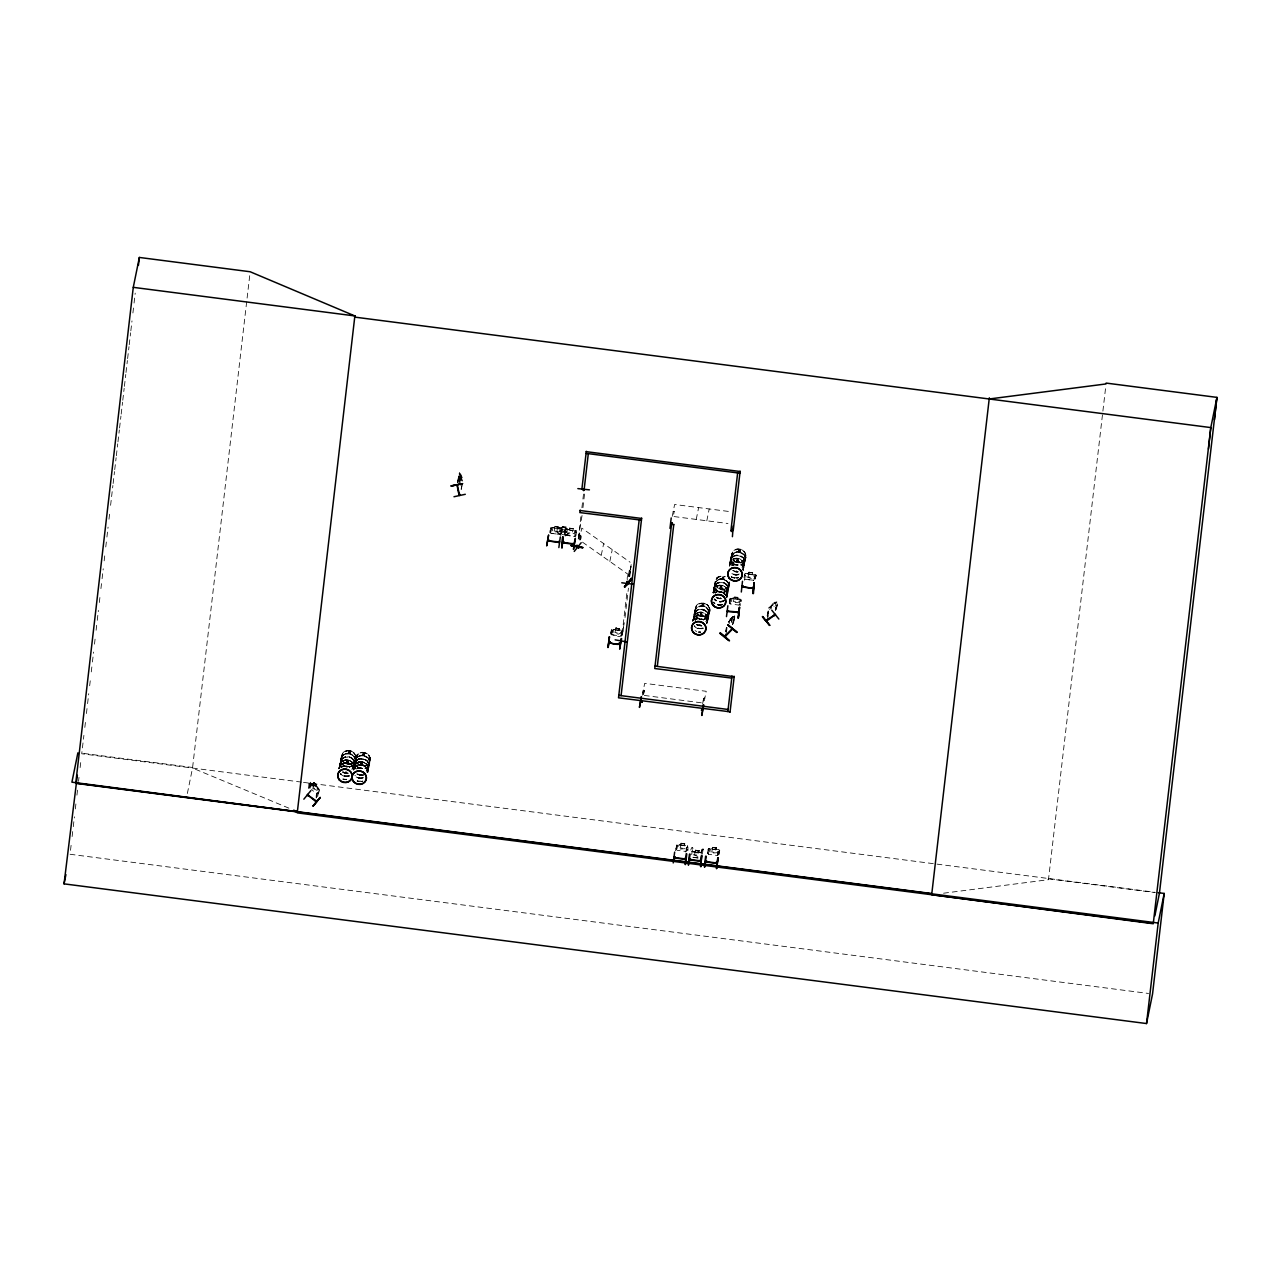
<?xml version="1.0" encoding="UTF-8"?>
<svg xmlns="http://www.w3.org/2000/svg" width="1281" height="1281" viewBox="0 0 1281 1281"><rect width="100%" height="100%" fill="white"/><g stroke="black" fill="none" stroke-linecap="round" stroke-linejoin="round"><path stroke-width="0.75" stroke-dasharray="5 3.75" d="M458.902 478.87L459.014 476.292L460.552 485.227M70.519 850.328L71.208 844.419M72.12 836.541L73.033 828.647M73.273 826.677L74.41 816.83M75.323 808.935L76.011 803.027M76.924 795.149L77.613 789.24M78.525 781.346L78.99 777.407M80.127 767.559L81.039 759.665M301.515 782.115L81.728 753.756L83.906 735.358M84.834 727.416L85.523 721.475M86.435 713.533L87.364 705.607M87.588 703.621L88.741 693.71M89.67 685.783L90.359 679.827M91.271 671.901L92.2 663.958M92.424 661.989L93.577 652.061M94.49 644.135L95.178 638.194M96.107 630.252L97.02 622.326M97.26 620.34L98.397 610.429M99.326 602.486L100.014 596.546M100.927 588.603L101.856 580.677M102.08 578.692L103.233 568.78M104.161 560.854L104.85 554.897M105.763 546.971L106.691 539.029M106.915 537.059L108.068 527.131M108.981 519.205L109.67 513.265M110.598 505.322L112.888 485.499M113.128 483.513L114.505 471.616M114.73 469.631L116.123 457.733M116.347 455.748L117.724 443.85M117.964 441.865L119.341 429.968M119.565 427.982L120.942 416.085M121.183 414.099L122.56 402.202M122.784 400.232L124.161 388.335M124.401 386.35L125.778 374.452M126.002 372.467L127.395 360.569M127.62 358.584L128.997 346.687M129.221 344.701L130.614 332.804M130.838 330.818L131.991 320.907M132.904 312.98L133.832 305.038M134.057 303.053L135.21 293.141M249.699 275.719L192.534 768.056L290.018 808.631M567.035 534.497C564.633 536.915 554.609 530.27 558.308 533.488L567.099 534.673L568.684 533.392L569.597 528.092L573.376 528.717L569.597 528.092M557.331 531.935C554.129 522.264 577.123 531.791 565.674 528.396M566.907 531.967L561.254 532.432L559.589 531.023L560.149 528.3L562.039 527.884M562.311 526.539L566.106 526.907L565.674 528.525L567.467 529.245L566.875 532.56L568.54 533.985L574.192 533.553L574.753 530.83L573.071 530.174M567.099 534.673L568.684 533.392M578.275 539.093L580.998 515.586M581.91 507.74L583.512 494.034M582.054 515.506L578.067 540.15M582.951 507.676L584.552 493.954M622.182 633.294L627.178 590.173M625.032 617.538L628.443 588.139M629.804 576.386L630.941 566.586M676.016 848.695L676.992 850.264L685.767 851.449L687.369 850.168L688.169 846.149C686.072 843.747 689.883 850.584 686.776 852.57M677.601 845.812L676.56 845.668L677.601 845.812L676.56 850.872M681.124 843.266L680.819 844.836L678.834 844.964L678.29 847.67L679.939 849.079L685.607 848.614L686.152 845.908L684.358 845.172L684.775 843.795L681.108 843.378M684.502 845.14L684.791 843.683M686.776 847.365L687.849 847.125L686.776 847.365L685.735 852.441M691.948 847.654L692.941 848.166L691.948 847.654C685.575 855.1 710.651 852.586 698.737 852.137L699.186 850.536L698.882 851.993M697.857 856.397L692.669 854.523L693.229 851.817L695.103 851.497M695.391 850.168L699.17 850.648M730.138 603.943L729.273 602.23L730.234 603.911L739.025 605.096L740.61 603.815M729.818 599.316L730.811 599.828L729.818 599.316L728.777 604.392M702.148 849.351L703.237 849.111L702.148 849.351L701.46 852.73M707.576 852.778L708.457 854.251L717.344 855.516M718.513 849.527L708.377 848.871L709.722 848.566M737.728 598.9L741.411 599.908L740.082 605.849M734.365 597.026L738.048 597.33L737.6 598.932L739.409 599.54L738.849 602.262L733.196 602.727L731.531 601.317L732.091 598.595L734.077 598.355M709.162 849.879L708.121 849.751L709.162 849.879L708.441 853.626M740.194 599.108L730.074 598.323L729.257 602.342M740.066 600.645L741.059 601.141L740.066 600.645L738.993 606.089M712.268 848.727L710.395 849.031L709.85 851.753L711.499 853.162L717.168 852.698L717.712 849.976L715.919 849.239L716.351 847.75L716.063 849.207M712.556 847.382L716.335 847.878M744.469 574.673L745.478 575.185L744.437 575.057M746.038 573.44L756.094 575.153L755.037 579.893M748.632 573.664L748.921 572.207L752.716 572.687L752.411 574.144M718.337 851.433L719.426 851.208L718.337 851.433L717.648 854.827M718.945 854.123L719.746 850.216L718.449 849.575L719.602 850.328L718.689 854.955M754.685 576.37L755.774 576.13L754.685 576.37L753.997 579.749M755.294 579.06L756.094 575.153M943.569 893.209L1048.466 879.695L1105.919 385.069M561.334 533.248L559.653 534.465L550.974 533.168C547.932 529.71 553.2 521.847 549.501 533.761M550.846 533.328L559.749 534.401M551.567 528.829L550.526 528.685L551.567 528.829L550.542 533.905M554.961 526.347L558.756 526.747L558.308 528.348C570.926 530.798 544.921 525.899 554.785 527.868L554.977 526.235M560.774 530.078L561.767 530.574L560.774 530.078L559.701 535.506M574.288 536.323L575.97 534.994L574.368 536.387L565.481 535.186L564.633 533.456L565.594 535.154M565.161 530.542L566.154 531.055L565.161 530.542L564.12 535.618M565.481 535.186L574.368 536.387M566.714 529.309L576.754 531.199L575.537 530.382M575.409 531.935L576.402 532.448L575.409 531.935L574.368 536.995M579.749 533.553L578.468 540.214M611.357 630.284L612.35 630.796L611.357 630.284L610.669 633.663M621.909 635.552L622.966 630.812L611.597 629.403L615.601 629.467C614.127 625.016 625.352 630.524 615.777 627.946M622.15 634.848L620.484 636.049C618.259 638.514 608.091 631.757 611.79 634.768M621.589 631.661L622.598 632.173L621.589 631.661L620.869 635.408M630.108 571.87L629.227 576.642M623.639 627.738L621.974 636.305M643.286 690.171L644.279 690.683L643.286 690.171L642.133 695.871M674.238 511.439L673.198 511.311L674.238 511.439L673.422 515.619M703.733 698.337L704.806 698.113L703.733 698.337L702.949 702.148M187.362 793.483L192.646 767.495L81.84 753.196M308.737 788.472L310.018 783.123L310.835 783.732L310.162 787.11M308.977 788.183C307.792 776.158 312.628 786.566 313.733 782.451L316.759 784.677L316.279 786.198M309.506 786.118L310.306 782.211M309.906 787.399L310.835 783.732M311.363 786.134L311.907 783.412L313.525 784.036M313.445 784.132L313.829 782.579M314.277 783.187L316.103 784.532M316.647 784.661L316.391 786.23L319.321 788.968L311.363 782.403M316.215 797.935C315.126 794.508 320.122 788.439 317.944 789.48M316.471 797.647L318.184 789.192M317.64 796.574L319.209 788.92C320.074 796.061 314.55 792.891 311.571 789.288M340.218 762.916L339.081 768.408A7.254 6.693 11.5 0 1 353.428 768.52M340.314 762.371L340.858 759.649M340.97 759.105L341.563 756.382M348.592 752.363L349.729 751.979M345.55 772.187L346.462 772.443L345.886 771.867M348.08 763.396L347.519 763.252M347.727 763.06L348.4 761.731M348.4 762.643L347.92 761.362M349.553 753.052L348.56 752.716M353.46 770.265L354.597 764.773M354.565 764.213L355.237 761.506M355.237 760.946L355.894 758.224M360.073 774.621L359.769 774.316M363.051 753.708L363.836 755.069L364.252 754.013M353.78 768.568A7.254 6.693 11.5 0 1 367.743 772.107L368.848 766.614M368.944 766.07L369.504 763.348M370.161 760.065L369.617 762.803L369.585 761.09M457.381 481.768L459.495 473.249L458.022 482.649M457.621 482.729L459.687 472.417M458.95 480.839L459.511 478.117L461.016 481.928L460.728 475.988L460.183 478.966M459.943 479.863L460.984 473.906L461.993 477.333M461.224 474.851L461.656 477.413M461.768 476.932L461.576 478.806L461.961 477.269M461.112 489.246L461.913 485.371M462.057 485.451L461.272 489.358M562.135 528.06L562.327 526.427M560.742 535.65L562.135 529.229M564.617 533.569L565.562 529.005L562.039 528.541L561.478 531.263L565.017 531.727M565.129 536.131L566.202 530.686M570.301 528.477L572.575 528.797M572.943 530.206L573.392 528.605M575.409 537.139L576.77 531.087M579.348 539.942L581.766 528.108L630.124 562.247M580.133 539.99C582.311 538.516 579.588 533.713 580.901 536.195M580.373 539.701L581.142 535.906M601.237 555.394L603.655 543.56M609.836 561.462L612.238 549.629M610.621 634.031L611.613 629.291M611.71 633.807L612.398 630.412M611.661 634.175L612.35 630.796M627.274 579.781C626.185 576.45 631.405 569.1 629.211 570.285M628.282 575.681L629.451 569.981M631.181 564.633L628.827 576.578L631.757 563.4M615.617 629.339L613.631 629.579L613.071 632.286L618.259 634.191L620.388 633.278L620.933 630.556L619.139 629.82L619.572 628.331M621.573 636.241L624.584 621.461M672.221 516.323L674.623 504.49L730.378 511.679M642.293 695.183L644.695 683.349L706.231 691.292L703.653 703.813M643.558 694.11L644.327 690.315M643.51 694.478L644.279 690.683M696.224 519.413L698.641 507.58M706.808 520.775L709.21 508.941M694.094 614.768L694.542 611.774M694.766 611.517L695.343 608.779M700.915 614.752L700.531 613.711M699.65 624.616L700.467 624.984L699.49 625.096M700.707 614.736L702.004 615.745L701.78 613.727M701.86 614.079L701.219 615.28M702.564 604.28L702.965 605.673L703.525 604.28M713.277 591.39L713.885 588.363L713.917 590.077M713.981 587.803L714.526 585.097L714.574 586.81M714.638 584.536L715.23 581.814M708.377 617.186L707.24 622.678A7.238 6.677 11.5 0 0 700.835 615.12A7.238 6.677 11.5 0 0 692.877 620.821L693.998 615.328L695.535 620.212A7.238 6.677 11.5 0 1 696.64 610.909A7.238 6.677 11.5 0 1 706.808 612.222A7.238 6.677 11.5 0 1 705.719 621.589M708.473 616.625L709.034 613.919M709.13 613.359C714.061 603.687 696.656 598.323 695.151 608.811C693.95 618.707 711.307 619.043 709.802 608.923M723.669 577.619L722.836 578.676L722.212 577.603M721.171 587.915L720.947 586.554L719.906 587.194M721.331 589.004L721.892 588.764M722.276 588.315L721.619 587.595M729.658 564.425L730.25 561.398L730.282 563.112M730.346 560.838L730.907 558.132L730.955 559.845M731.019 557.587L731.595 554.849M702.612 703.669L703.765 697.969M727.128 595.697L728.265 590.205M728.361 589.66L728.905 586.938M729.017 586.394L729.562 583.656M675.519 850.744L676.816 844.675L686.936 845.572M676.144 848.711L676.944 844.723M739.217 551.743L738.753 550.526L738.256 551.454M738.641 561.366L737.76 561.654L738.384 560.71M738.849 551.503L740.098 550.83M680.691 844.771L681.012 843.202L684.775 843.795M730.122 603.207L730.859 599.46M681.7 843.587L683.974 843.875M725.59 631.453L726.279 628.074M725.879 631.709L726.567 628.331M726.279 630.748L726.967 627.37M725.895 634.383L726.919 629.307M729.145 623.767L729.69 621.045M729.818 620.677L730.09 619.107M729.898 620.645L731.979 617.378L730.362 619.412M734.958 597.234L737.232 597.522M731.499 621.365L732.059 618.659L727.992 622.342L734.67 615.985L732.732 624.76M733.885 616.369L732.252 618.243C733.421 614.127 731.179 619.876 733.324 617.378L731.259 622.534M685.783 852.073L686.808 846.997M743.124 570.653L743.38 569.292A7.238 6.677 11.5 0 0 729.465 565.754M743.492 568.748L744.629 563.256M744.725 562.695L745.286 559.989M745.398 559.429L745.926 556.691M732.428 624.504L734.493 617.042L733.421 624.055M733.116 623.799L734.67 615.985M744.069 577.603L744.725 573.808L746.086 573.376M744.437 580.261L745.51 574.817M691.612 854.555L692.989 847.798M748.728 573.84L748.921 572.207L752.7 572.799M749.625 572.591L751.899 572.879M691.324 851.689L695.199 851.689L695.391 850.056M695.199 851.689L695.519 850.12M752.716 572.687L752.267 574.288L754.077 574.913L753.516 577.619L751.387 578.548L746.199 576.674L746.759 573.968L748.745 573.728M754.045 579.38L754.733 576.002M701.155 854.059L702.196 848.983M702.212 854.187L703.237 849.111M707.4 853.498L708.377 848.759M712.572 847.269L712.268 848.839L712.684 847.333M713.261 847.654L715.535 847.942M717.696 854.459L718.385 851.064M767.143 615.777L768.776 607.947M767.399 616.081L768.776 609.324M767.623 616.898L768.664 611.822M767.191 620.58L768.568 613.823M769.721 609.628L772.171 603.911M771.21 608.571L771.77 605.865L774.573 603.911L774.012 606.634M772.619 603.815L774.413 602.566M768.68 608.011L776.798 602.054L774.749 603.527L775.069 601.846L774.781 603.303M775.517 605.593L776.062 602.871L774.669 603.431M775.261 610.124L777.455 602.791L776.334 609.852M775.517 610.429L777.711 603.095M776.094 609.548L777.743 601.83L776.654 602.038M1048.466 879.695L1048.643 878.83L1155.478 892.617M342.315 755.95L340.762 759.361L341.435 763.028M340.554 760.898L340.25 764.645M341.226 757.631L340.906 761.378M339.321 766.935L338.857 768.664L340.41 765.253M339.465 765.718L339.945 763.86M346.398 761.474L346.703 762.723L347.936 762.515M348.992 753.116L349.889 752.011M348 762.163L347.519 762.739M350.305 752.684L345.149 753.901M348.384 762.819L348.432 763.572M346.655 772.779L346.046 771.835M357.847 756.591L355.478 759.441L355.173 763.22M353.732 767.543L354.213 765.702M353.924 764.661L355.317 759.249M353.716 769.337L354.213 767.479M362.395 754.285L363.916 753.484M361.322 762.916L361.082 764.133M362.763 765.221L361.834 764.565M361.722 764.821L362.683 765.414M362.667 764.149L362.651 763.572M369.745 763.092L368.191 766.502M367.983 771.178L367.871 765.782L368.384 767.639M368.624 768.088L368.384 762.691M694.542 611.758L696.095 608.363M693.742 616.257L693.293 619.908M706.76 619.396L704.342 616.545L700.739 615.264A7.366 6.773 11.5 0 0 692.701 621.157L694.03 617.778M702.004 605.385L702.068 604.568M701.187 615.424L702.132 614.64M701.62 615.28L701.668 614.736M704.086 605.401L704.006 604.584M701.492 615.889L702.18 615.216M713.181 592.943L713.613 589.292M695.295 611.726L696.704 610.429A7.366 6.773 11.5 0 1 706.968 611.79A7.366 6.773 11.5 0 1 705.831 621.493C717.728 610.316 689.594 603.095 694.478 618.595M707.993 619.876L706.568 623.303M720.739 586.522L720.482 587.723M723.973 578.115L723.381 578.996M721.443 588.267L722.004 587.675M721.844 587.29L721.123 588.764M720.322 598.211L720.306 597.49M722.292 588.764L721.299 587.947M729.513 564.184L729.994 562.327M729.738 583.736C722.276 602.454 703.926 573.151 725.046 576.466M727.4 594.768L727.88 592.911M736.367 560.774L737.248 559.365L738.496 560.245M726.791 597.731L727.096 593.984M740.098 551.022L739.601 550.254M737.44 561.494L738.032 559.797M738.24 561.719L737.44 561.654M735.806 571.342L736.463 570.782M738.144 560.614L736.639 560.325M744.389 564.729L744.693 560.982M743.765 567.803L743.653 562.407M732.812 622.31L733.965 619.972M340.554 760.866C342.716 755.982 349.905 755.342 353.204 759.393A7.366 6.773 11.5 0 1 352.083 768.92M339.929 763.988L342.219 761.042M348.576 763.268L348.128 763.588M357.015 754.957C351.282 762.179 363.74 770.441 368.944 763.428C374.676 756.206 362.219 747.944 357.015 754.957L358.36 753.74M354.693 761.587C360.425 754.365 347.952 746.102 342.748 753.116C337.015 760.338 349.489 768.6 354.693 761.587L353.332 762.819M354.997 762.563L355.91 761.058M354.18 765.83L356.47 762.884M353.268 767.927L354.164 766.422M354.677 767.095L353.588 768.744A7.366 6.773 11.5 0 1 367.759 772.475M360.842 763.78L362.427 763.7L361.786 764.581M368.175 766.502L369.072 764.981M367.519 769.769L368.608 768.12M693.71 616.385L694.67 614.704M693.133 619.315L695.487 616.465M715.983 581.382L714.43 584.793L716.079 589.981M731.435 555.938L732.348 554.433M715.31 584.648L713.757 588.059L715.358 593.183M730.778 559.205L731.675 557.683M713.597 589.42L714.558 587.739M713.005 592.35L716.976 588.636L722.068 588.075M714.077 590.701L713.181 592.206A7.238 6.677 11.5 0 1 722.548 588.603L726.647 592.43M730.458 563.736L729.369 565.385A7.366 6.773 11.5 0 1 738.881 561.911A7.366 6.773 11.5 0 1 743.092 570.83C745.158 566.186 740.978 561.686 736.591 560.918M737.023 551.935L740.274 551.406M740.194 551.711L740.034 550.654M736.751 560.133L736.847 560.774M709.37 612.414L705.479 616.097M707.704 617.074L709.258 613.663L708.585 609.996M707.048 620.34L708.121 618.675M728.329 587.002L729.257 585.449M727.592 590.109L728.985 584.68M743.957 563.144L745.35 557.715M726.935 593.375L728.329 587.947M743.3 566.41L744.389 564.745M726.455 596.322L727.416 594.64M742.836 569.372L743.781 567.675M728.441 622.326L729.802 620.564M313.733 782.451L316.695 784.773M768.856 608.043L775.149 601.942M732.636 616.657L730.106 619.219M734.798 617.298L733.805 617.746M342.155 756.046L343.596 754.749M341.499 759.313L342.828 758.064A7.254 6.693 11.5 0 1 353.14 759.265A7.254 6.693 11.5 0 1 352.051 768.664M340.266 765.349L345.117 762.771L350.578 764.149M368.48 762.787L367.407 761.186A7.254 6.693 11.5 0 0 357.223 759.777L354.357 764.469L355.029 768.136A7.254 6.693 11.5 0 1 358.168 759.713A7.254 6.693 11.5 0 1 367.663 762.131A7.254 6.693 11.5 0 1 366.206 771.05L367.679 769.673M354.084 764.565L349.217 767.159A7.366 6.773 11.5 0 0 354.197 756.783A7.366 6.773 11.5 0 0 341.819 756.687A7.366 6.773 11.5 0 0 347.311 767.127L343.756 765.766M345.758 772.875L346.607 772.699M351.987 769.128L354.341 766.278L354.773 762.723M354.517 767.191L357.559 765.045L361.738 764.965M354.645 767.127L355.958 765.894M360.714 763.108L362.027 762.787M366.91 767.703L368.336 766.406M735.534 564.969A7.366 6.773 11.5 0 1 732.236 554.513L737.039 551.935M733.629 553.232L730.794 557.827L731.483 561.51M744.245 559.429L743.188 557.827A7.238 6.677 11.5 0 0 733.004 556.434L730.122 561.094L730.811 564.761A7.238 6.677 11.5 0 1 738.208 555.682A7.238 6.677 11.5 0 1 743.268 566.442M732.252 559.525L729.962 562.455L733.901 558.628M730.298 563.832L731.739 562.535M716.447 578.58L717.76 577.331M715.823 581.494L718.865 579.332M738.24 560.918L738.256 561.35M715.166 584.744L720.018 582.166L725.478 583.544M723.765 578.58L722.804 579.06M714.526 587.867L715.887 586.474M743.396 561.318C751.05 555.826 740.93 544.777 734.125 550.35C726.455 555.826 736.575 566.875 743.396 561.318L741.731 562.167M714.061 590.733L715.358 589.5M695.935 608.459L697.376 607.162M744.117 563.048L741.075 565.193A7.238 6.677 11.5 0 0 743.717 555.025A7.238 6.677 11.5 0 0 732.268 554.945A7.238 6.677 11.5 0 0 735.502 565.225L731.387 561.414M703.893 605.545L697.28 607.194M694.638 614.832L695.999 613.455M722.068 588.924L721.363 588.908M727.752 589.997L722.884 592.591A7.366 6.773 11.5 0 0 727.864 582.215A7.366 6.773 11.5 0 0 715.487 582.134A7.366 6.773 11.5 0 0 720.979 592.575L717.424 591.198L715.022 588.379M727.08 593.263L725.654 594.56A7.238 6.677 11.5 0 0 727.064 585.737A7.238 6.677 11.5 0 0 717.584 583.319A7.238 6.677 11.5 0 0 714.462 591.79M706.423 618.275L707.865 616.978M738.961 604.92L740.514 603.671M717.264 855.468L718.817 854.107M559.669 534.353L561.222 533.104M566.891 529.165L563.496 529.934L560.662 528.204L562.695 530.174L559.829 531.535L563.432 530.59L566.41 532.432L564.248 530.382L566.762 529.373M348.544 751.771L349.649 751.643M343.5 754.781L345.197 753.901M342.187 761.17L347.647 759.729L352.579 762.515M357.751 756.623L363.948 755.278M732.876 556.53L738.288 555.217L743.236 557.859A7.238 6.677 11.5 0 1 742.083 567.115M340.938 767.367L344.445 766.022L349.921 767.415A7.254 6.693 11.5 0 0 341.066 767.255M357.095 759.889L358.792 759.009M356.454 763.012L358.12 762.003M731.643 562.567L738.096 561.302M365.95 765.526L367.599 764.661M355.061 763.028L356.614 766.326L359.721 768.52A7.254 6.693 11.5 0 1 356.47 758.288A7.254 6.693 11.5 0 1 367.951 758.384A7.254 6.693 11.5 0 1 365.245 768.648L366.99 767.671M715.855 586.618L719.378 585.145M715.871 586.634L719.362 585.273L723.157 585.769M720.002 587.162L721.988 588.427M695.967 613.583L697.649 612.558M700.435 613.471L701.46 613.487M724.518 600.565L719.089 601.894L714.141 599.236A7.366 6.773 11.5 0 0 724.486 600.565M695.391 616.497L701.315 615.344M704.822 619.123L706.52 618.227M317.128 793.467L318.505 792.699M733.837 616.465L734.766 616.065M460.007 474.947L462.089 482.937M558.244 528.06L559.493 527.724M730.186 598.483C734.077 598.787 733.773 596.049 738.032 597.442M550.782 527.82L552.143 527.404M738.833 550.109L739.697 550.109M733.869 558.772L739.521 558.804M732.62 564.953L734.493 564.505L732.636 564.969A7.366 6.773 11.5 0 1 738.256 565.001L734.477 564.505M722.468 577.058L723.461 577.651M718.817 579.348L720.675 578.9A7.238 6.677 11.5 0 1 728.585 588.075A7.238 6.677 11.5 0 1 716.223 589.5A7.238 6.677 11.5 0 1 720.723 578.82M736.703 578.211L738.561 577.763M722.884 592.575L724.742 592.142M720.338 605.16L722.196 604.728A7.366 6.773 11.5 0 1 716.559 604.664L720.354 605.16L718.433 605.144M697.617 612.702L701.428 612.126L704.966 613.647L703.269 612.766M697.04 615.617L698.882 615.168M704.87 619.123L701.091 619.556L697.537 618.179M363.66 755.021L363.996 753.708L364.621 754.301M358.744 759.009L364.38 759.057L367.455 761.218A7.254 6.693 11.5 0 1 366.318 770.489M351.699 763.7L347.936 764.133M366.846 764.357L361.899 761.571L358.088 762.131L359.945 761.715M364.076 774.861L360.297 775.309L356.759 773.788M362.779 781.122L360.922 781.57A7.366 6.773 11.5 0 0 362.779 781.106M459.735 474.194L459.094 473.313M458.694 480.743L458.598 478.998L459.383 482.969M554.801 527.756L552.8 527.98L552.255 530.702L553.904 532.127L559.557 531.695L560.117 528.973L558.324 528.236M567.435 529.838L569.421 529.613M729.642 564.12L729.562 565.978M735.726 558.324L737.648 558.324M734.205 571.454L738.016 571.822M736.063 571.934L738 571.95A7.222 6.661 11.5 0 1 732.572 570.621M722.74 576.994L724.037 578.179M720.659 578.9L723.092 578.948M720.851 586.298L721.683 586.522M716.159 597.378L721.619 598.916A7.222 6.661 11.5 0 1 716.207 597.587M699.474 612.254L701.396 612.254M699.842 625.736L701.764 625.752A7.222 6.661 11.5 0 1 696.368 624.279L701.748 625.881A7.222 6.661 11.5 0 1 696.32 624.552L697.937 625.384M347.055 753.372A7.254 6.693 11.5 0 1 354.917 762.659A7.254 6.693 11.5 0 1 342.539 764.084A7.254 6.693 11.5 0 1 347.055 753.372L348.912 753.468M345.694 759.873L351.186 761.234M347.247 761.266L348.224 761.282M359.945 761.683L361.899 761.587M347.984 762.819L347.103 762.435M346.062 773.324L342.491 771.947L347.984 773.34M360.313 775.165L362.251 775.181A7.254 6.693 11.5 0 1 356.823 773.74M459.287 481.176L459.447 482.12M674.062 516.563L727.976 523.513M559.445 527.548L562.151 527.948M753.628 580.277L744.821 579.188L753.692 580.453M644.279 695.439L703.829 703.125M303.501 782.371L1154.405 892.184M712.668 847.446L716.207 847.91M693.069 857.261L698.401 857.95M693.053 857.389L700.163 858.302M70.071 854.267L1148.577 993.464M569.324 530.094L572.847 530.574L572.303 533.296L568.764 532.816M619.123 629.932L621.653 630.284M611.694 634.8L620.484 635.936M739.537 549.053L741.411 549.533M736.095 571.806L732.524 570.429M734.798 578.195L731.243 576.818M720.659 588.187L722.564 588.684A7.238 6.677 11.5 0 1 726.679 597.394M717.856 598.291L719.73 598.771M702.036 609.164L703.893 609.628M349.505 750.586L351.362 751.05M353.94 769.273A7.254 6.693 11.5 0 1 361.866 761.811L365.437 763.076M362.491 768.36L356.855 768.312A7.366 6.773 11.5 0 1 362.443 768.536M698.753 852.025L700.547 852.762M739.681 550.125L740.402 550.942M739.553 558.676L742.612 560.998M723.189 585.641L724.854 586.682M706.263 607.258L702.228 605.529M698.161 615.152L699.842 616.049M365.629 752.892L367.327 753.804M349.569 751.771L350.37 752.732M347.103 762.499L346.751 761.314L346.719 762.147M356.726 773.916L358.424 774.829M754.797 574.496L756.078 575.265M582.487 542.151L629.339 575.233M310.162 782.899L319.257 789.576M310.018 783.588L319.129 790.233M312.644 788.407L317.224 790.425L317.768 787.703L316.359 786.118M309.762 783.412L310.594 784.02M726.775 628.25L726.375 627.498L726.871 628.331M741.139 565.001A7.366 6.773 11.5 0 0 743.877 554.593L738.48 551.599M736.735 561.19L736.367 560.197M733.02 559.957L734.413 561.222M723.413 577.315L723.605 578.131M727.528 581.558L721.972 578.339M725.446 583.544L726.871 584.825M724.886 586.538L726.247 587.947M718.049 588.187L715.647 585.369M714.894 603.783L713.485 602.502A7.366 6.773 11.5 0 0 714.878 603.767A7.366 6.773 11.5 0 1 713.533 602.326M706.84 604.36L708.233 605.641M706.231 607.242L709.21 611.822M702.372 605.817L702.004 604.824M704.998 613.519L707.4 616.353L707.929 620.004L707.945 618.099M697.569 618.179L694.59 613.599L695.231 615.44M362.475 754.253L369.136 759.521M366.238 767.271L360.601 763.812M348.224 752.668L353.86 756.126L355.429 759.425M360.954 764.565L360.585 763.556M350.562 764.149L352.98 766.983M342.363 764.501L343.788 765.782M767.96 611.998L768.504 612.718M743.845 554.561L744.918 556.162M738.416 551.695L738.256 550.894M742.644 560.854L743.62 562.551M727.48 581.51L728.553 583.111M715.422 593.023A7.366 6.773 11.5 0 1 716.527 583.495A7.366 6.773 11.5 0 1 726.855 584.825L727.88 586.378M726.279 587.819L727.8 591.246M726.231 587.979L727.224 589.516M706.936 611.758L708.553 615.088M706.375 614.8L707.368 616.481M368.704 755.069L370.257 758.336M366.862 764.229L367.839 765.91M366.19 767.223L367.247 768.824M353.812 756.078L354.805 757.615M356.246 761.763L357.239 763.316A7.222 6.645 11.5 0 0 369.649 762.019A7.222 6.645 11.5 0 0 361.818 752.796A7.222 6.645 11.5 0 0 357.335 763.428M353.156 759.345L354.213 760.946M355.638 764.773L356.678 766.374M352.611 762.387L354.18 767.607M352.563 762.531L353.556 764.084M341.354 762.932L342.411 764.533M340.698 766.198L341.691 767.751M707.72 852.666L708.569 854.219M744.837 556.066L745.462 557.892M744.165 559.333L744.805 561.158M743.028 565.465L743.572 567.211M728.457 583.031L729.097 584.857M727.8 586.298L728.425 588.123M727.288 589.372L727.848 593.039M726.567 592.334L727.208 594.16M706.68 619.299L707.32 621.141M369.056 759.425L369.745 763.076M367.167 768.728L367.839 772.395M354.132 760.85L354.709 764.261M353.588 764.068L354.132 765.798M352.899 766.903L353.54 768.728A7.366 6.773 11.5 0 0 338.905 768.76M341.435 758.208L341.979 759.921M340.138 764.453L340.778 766.294M309.522 786.086L310.066 788.343M462.265 481.032L460.199 472.977L460.712 475.523M460.151 478.726L459.911 477.765L460.135 481.768M461.656 478.726L462.009 480.935M707.208 620.949L707.368 622.95A7.366 6.773 11.5 0 0 700.803 615.2L700.115 614.127M368.912 764.341L368.96 766.102M367.695 770.393L367.727 772.139M353.764 767.415L353.78 769.337M339.497 765.574L339.513 767.495M354.981 768.056A7.366 6.773 11.5 0 1 358.152 759.441A7.366 6.773 11.5 0 1 367.791 761.891A7.366 6.773 11.5 0 1 366.302 770.922M354.036 769.048A7.222 6.645 11.5 0 1 362.827 761.811A7.222 6.645 11.5 0 1 366.942 772.331M362.251 774.861A7.222 6.645 11.5 0 1 356.903 773.5M365.325 768.536A7.366 6.773 11.5 0 0 368.063 758.128A7.366 6.773 11.5 0 0 356.438 758.048A7.366 6.773 11.5 0 0 359.721 768.504A7.366 6.773 11.5 0 1 356.47 757.888A7.366 6.773 11.5 0 1 368.111 757.968A7.366 6.773 11.5 0 1 365.357 768.376M356.134 769.176A7.254 6.693 11.5 0 1 357.223 759.777M355.013 767.879A7.366 6.773 11.5 0 1 358.184 759.265A7.366 6.773 11.5 0 1 367.823 761.715A7.366 6.773 11.5 0 1 366.334 770.762M361.866 761.811A7.254 6.693 11.5 0 1 367.839 771.066M363.948 774.909A7.222 6.645 11.5 0 1 356.807 773.98M353.94 769.545A7.222 6.645 11.5 0 1 361.802 762.115A7.222 6.645 11.5 0 1 367.743 771.322M356.134 776.91A7.366 6.773 11.5 0 0 363.436 777.839L359.689 778.288L356.134 776.91A7.254 6.693 11.5 0 0 363.356 777.951M367.631 772.651A7.254 6.693 11.5 0 0 353.668 769.112A7.254 6.693 11.5 0 0 347.615 759.921A7.254 6.693 11.5 0 0 339.689 767.399M363.468 777.407A7.254 6.693 11.5 0 1 354.901 775.229M356.839 768.776A7.254 6.693 11.5 0 1 362.363 768.808M360.986 781.106A7.254 6.693 11.5 0 1 357.271 780.625M356.951 768.232A7.254 6.693 11.5 0 1 362.475 768.264M340.778 766.358A7.254 6.693 11.5 0 1 343.9 757.872A7.254 6.693 11.5 0 1 353.412 760.29A7.254 6.693 11.5 0 1 351.939 769.208M347.968 773.228A7.254 6.693 11.5 0 1 342.571 771.867M347.984 773.019A7.222 6.645 11.5 0 1 342.635 771.658M339.769 767.207A7.222 6.645 11.5 0 1 347.647 759.793A7.222 6.645 11.5 0 1 353.588 769M341.867 767.335A7.254 6.693 11.5 0 1 342.972 757.936A7.366 6.773 11.5 0 1 353.188 759.393M345.454 766.759A7.254 6.693 11.5 0 1 342.219 756.463A7.254 6.693 11.5 0 1 353.7 756.543A7.254 6.693 11.5 0 1 350.994 766.807M341.755 767.591A7.366 6.773 11.5 0 1 342.86 758.064M347.888 773.5A7.222 6.645 11.5 0 1 342.539 772.139M339.673 767.703A7.222 6.645 11.5 0 1 346.607 760.209A7.222 6.645 11.5 0 1 353.924 767.799M349.105 776.11A7.254 6.693 11.5 0 1 340.538 773.932M338.969 768.952A7.254 6.693 11.5 0 1 353.316 769.064M349.217 775.565A7.254 6.693 11.5 0 1 340.65 773.388M342.571 766.662A7.366 6.773 11.5 0 1 348.192 766.695M346.735 779.264A7.254 6.693 11.5 0 1 343.004 778.784M730.794 564.521A7.366 6.773 11.5 0 1 733.965 555.906A7.366 6.773 11.5 0 1 743.604 558.356A7.366 6.773 11.5 0 1 742.115 567.387M729.802 565.69A7.222 6.661 11.5 0 1 738.609 558.42A7.222 6.661 11.5 0 1 742.74 568.972M738.032 571.502A7.222 6.661 11.5 0 1 732.668 570.141M732.236 554.513A7.366 6.773 11.5 0 1 743.877 554.593M731.915 565.802A7.238 6.677 11.5 0 1 733.004 556.434M729.69 566.17A7.222 6.661 11.5 0 1 738.513 558.916A7.222 6.661 11.5 0 1 742.644 569.469M731.915 573.536A7.366 6.773 11.5 0 0 739.217 574.48L735.454 574.929L731.899 573.552A7.238 6.677 11.5 0 0 739.121 574.577M739.233 574.016A7.238 6.677 11.5 0 1 732.059 573.103M729.578 565.209A7.238 6.677 11.5 0 1 738.913 561.654A7.238 6.677 11.5 0 1 743.06 570.429M732.94 577.795A7.238 6.677 11.5 0 1 731.291 576.914M732.62 565.417A7.238 6.677 11.5 0 1 738.144 565.465M738.577 577.571A7.366 6.773 11.5 0 1 736.751 578.019M734.83 578.003A7.366 6.773 11.5 0 1 731.291 576.642M738.577 577.283A7.238 6.677 11.5 0 1 731.387 576.354M732.732 564.873A7.238 6.677 11.5 0 1 738.256 564.921M726.855 584.825A7.366 6.773 11.5 0 1 725.751 594.352M713.389 592.863A7.222 6.661 11.5 0 1 722.196 585.593A7.222 6.661 11.5 0 1 726.327 596.145M721.619 598.675A7.222 6.661 11.5 0 1 716.255 597.314M729.513 581.91A7.222 6.661 11.5 0 1 722.26 589.404A7.222 6.661 11.5 0 1 715.326 581.238A7.222 6.661 11.5 0 1 724.998 576.578M713.421 592.655A7.222 6.661 11.5 0 1 722.244 585.401A7.222 6.661 11.5 0 1 726.375 595.953M719.778 598.451A7.222 6.661 11.5 0 1 716.303 597.106M729.465 582.198A7.222 6.661 11.5 0 1 722.196 589.692A7.222 6.661 11.5 0 1 715.262 581.526A7.222 6.661 11.5 0 1 724.934 576.866M715.551 592.767A7.238 6.677 11.5 0 1 716.639 583.383A7.238 6.677 11.5 0 1 726.791 584.696A7.238 6.677 11.5 0 1 725.719 594.08M719.121 592.19A7.238 6.677 11.5 0 1 716.287 581.462A7.238 6.677 11.5 0 1 728.056 582.967A7.238 6.677 11.5 0 1 722.852 592.671M713.325 593.135A7.222 6.661 11.5 0 1 721.219 585.689A7.222 6.661 11.5 0 1 727.176 594.912M713.037 592.479A7.366 6.773 11.5 0 1 722.516 588.876A7.366 6.773 11.5 0 1 726.727 597.795M724.373 600.677A7.238 6.677 11.5 0 1 714.222 599.364M713.101 592.719A7.238 6.677 11.5 0 1 727.016 596.257M724.486 600.116A7.238 6.677 11.5 0 1 714.334 598.819M716.239 592.094A7.366 6.773 11.5 0 1 721.86 592.142M723.541 593.039A7.366 6.773 11.5 0 1 725.927 595.841M722.212 604.536A7.366 6.773 11.5 0 1 716.607 604.504M722.212 604.248A7.238 6.677 11.5 0 1 713.661 602.07M714.75 592.703A7.238 6.677 11.5 0 1 725.895 595.537M693.501 619.828A7.222 6.661 11.5 0 1 702.308 612.574A7.222 6.661 11.5 0 1 706.439 623.126M693.549 619.62A7.222 6.661 11.5 0 1 702.356 612.35A7.222 6.661 11.5 0 1 706.488 622.902M701.78 625.432A7.222 6.661 11.5 0 1 696.416 624.071M696.64 610.461A7.366 6.773 11.5 0 0 695.535 619.988A7.366 6.773 11.5 0 1 696.608 610.637A7.366 6.773 11.5 0 1 706.936 611.966A7.366 6.773 11.5 0 1 705.863 621.317M693.437 620.1A7.222 6.661 11.5 0 1 702.26 612.846A7.222 6.661 11.5 0 1 706.391 623.399M707.288 623.046A7.366 6.773 11.5 0 0 700.771 615.36A7.366 6.773 11.5 0 0 692.733 620.997M702.997 628.234A7.366 6.773 11.5 0 1 694.318 626.041M702.981 627.946A7.238 6.677 11.5 0 1 694.446 625.785M694.718 619.94A7.366 6.773 11.5 0 1 703.653 620.004M700.499 631.949A7.366 6.773 11.5 0 1 698.577 631.933M696.72 631.469A7.366 6.773 11.5 0 1 695.039 630.572M313.429 784.516L312.868 787.239L315.702 789.32L316.263 786.598L313.429 784.516M554.689 528.236L554.145 530.958L557.667 531.439L558.228 528.717L554.689 528.236M555.666 526.619L557.843 527.42L555.666 526.619M563.016 526.923L565.177 527.708L563.016 526.923M615.52 629.836L614.96 632.542L618.499 633.022L619.043 630.3L615.52 629.836M616.497 628.218L618.659 629.003L616.497 628.218M680.723 845.204L680.179 847.926L683.702 848.374L684.262 845.652L680.723 845.204M733.981 598.851L733.421 601.558L736.959 602.022L737.504 599.3L733.981 598.851M748.648 574.208L748.088 576.93L751.627 577.379L752.171 574.657L748.648 574.208M695.119 852.057L694.558 854.779L698.097 855.228L698.657 852.505L695.119 852.057M696.095 850.44L698.273 851.208L696.095 850.44M712.3 849.271L711.74 851.993L715.278 852.441L715.823 849.735L712.3 849.271M776.862 605.641L775.565 607.899L776.862 605.641M716.303 591.902L714.606 592.799A7.366 6.773 11.5 0 1 725.959 595.681L721.892 591.95L716.255 591.918M696.416 618.867L694.718 619.764A7.366 6.773 11.5 0 1 703.685 619.828L700.147 618.451L696.368 618.883M702.981 628.427L697.344 628.379L694.254 626.201A7.366 6.773 11.5 0 0 702.965 628.411M349.185 776.014L343.548 775.982L340.474 773.804A7.366 6.773 11.5 0 0 349.185 775.998M700.467 632.141L698.545 632.125A7.366 6.773 11.5 0 0 700.467 632.125M346.687 779.729L342.892 779.248A7.366 6.773 11.5 0 0 346.671 779.713M359.016 781.554L357.143 781.09A7.366 6.773 11.5 0 0 359.016 781.538M357.351 763.188A7.254 6.693 11.5 0 0 369.745 761.763A7.254 6.693 11.5 0 0 361.866 752.491A7.254 6.693 11.5 0 0 357.351 763.188M356.807 765.926A7.254 6.693 11.5 0 0 369.184 764.485A7.254 6.693 11.5 0 0 361.322 755.214A7.254 6.693 11.5 0 0 356.807 765.926M343.1 761.33A7.254 6.693 11.5 0 0 355.478 759.905A7.254 6.693 11.5 0 0 347.615 750.634A7.254 6.693 11.5 0 0 343.1 761.33M343.068 761.587A7.222 6.645 11.5 0 0 355.381 760.177A7.222 6.645 11.5 0 0 347.567 750.954A7.222 6.645 11.5 0 0 343.068 761.587M733.148 559.797A7.222 6.661 11.5 0 0 745.494 558.372A7.222 6.661 11.5 0 0 737.648 549.149A7.222 6.661 11.5 0 0 733.148 559.797M733.1 560.085A7.222 6.661 11.5 0 0 745.43 558.66A7.222 6.661 11.5 0 0 737.6 549.421A7.222 6.661 11.5 0 0 733.1 560.085M732.588 562.551A7.238 6.677 11.5 0 0 744.95 561.126A7.238 6.677 11.5 0 0 737.087 551.855A7.238 6.677 11.5 0 0 732.588 562.551M696.896 613.727A7.222 6.661 11.5 0 0 709.242 612.318A7.222 6.661 11.5 0 0 701.396 603.079A7.222 6.661 11.5 0 0 696.896 613.727M696.848 614.015A7.222 6.661 11.5 0 0 709.178 612.59A7.222 6.661 11.5 0 0 701.348 603.351A7.222 6.661 11.5 0 0 696.848 614.015M696.175 616.898A7.366 6.773 11.5 0 0 708.729 615.456A7.366 6.773 11.5 0 0 700.755 606.041A7.366 6.773 11.5 0 0 696.175 616.898M696.224 617.026A7.238 6.677 11.5 0 0 708.585 615.601A7.238 6.677 11.5 0 0 700.723 606.345A7.238 6.677 11.5 0 0 696.224 617.026M696.336 616.481A7.238 6.677 11.5 0 0 708.697 615.056A7.238 6.677 11.5 0 0 700.835 605.801A7.238 6.677 11.5 0 0 696.336 616.481"/><path stroke-width="1.5" d="M775.149 614.56L766.214 620.26M775.405 614.928L774.381 615.569L775.037 614.528M633.294 584.216L621.749 582.791M931.831 893.562L75.755 783.091L133.272 287.344L139.357 257.449L250.147 271.748L354.869 315.943L354.741 317.112L1210.801 427.582L1216.95 397.382L1106.143 383.083L1105.967 383.948L989.204 398.983M1208.463 449.167L1210.801 427.582L1153.3 923.329L297.24 812.859L354.869 315.943M1214.436 419.816L1216.774 398.247M1158.328 892.697L1164.205 893.449L1152.548 993.96L1146.527 1023.551L64.05 883.858L77.356 775.261M138.428 265.375L139.357 257.449M588.315 453.65L584.136 489.534L581.878 489.246L586.314 451.28M641.429 520.15L579.829 512.576L580.149 510.142M730.106 711.82L618.515 697.809L639.187 519.862M641.669 518.068L621.077 695.647M731.739 678.097L654.751 668.538L671.548 524.041M673.79 524.329L657.313 666.392M673.23 862.946L674.655 852.105M684.63 858.302L684.534 858.734M685.095 864.483L686.28 853.61M685.559 864.547L686.792 853.899M688.618 864.931L690.059 854.091M688.185 864.883L689.434 854.235M690.555 859.071L690.571 859.631M733.308 530.03L730.987 530.11L737.648 472.913M733.228 530.398L740.146 471.136M726.487 616.593L727.864 605.753M700.002 860.288L699.922 860.72M728.425 610.733L728.441 611.293M700.483 866.468L701.652 855.596M705.607 856.316L704.374 866.965M704.806 867.029L706.151 856.188M706.584 862.129L706.744 861.152M737.696 612.446L737.6 612.158M738.176 618.147L739.473 607.242L738.288 617.906M741.315 592.014L742.484 581.286M738.352 618.131L739.585 607.482M743.076 586.602L742.019 586.986L742.035 586.074M730.026 712.204L734.221 676.304M716.191 862.369L716.015 862.866M718.353 857.966L716.495 868.566L717.888 857.902M716.655 868.55L717.776 857.662M753.564 587.563C755.534 589.628 736.815 585.209 743.236 586.666M752.539 587.306L752.443 587.803M752.844 593.503L754.125 582.599L753.468 593.551M753.004 593.487L754.253 582.839M989.332 397.815L931.687 894.73L1153.252 923.745M1216.95 397.382L1159.449 893.129L1154.838 915.915M1146.527 1023.551L1158.184 923.041L1164.205 893.449M548.652 535.122L546.683 545.93L548.476 535.314M548.348 539.99L548.188 541.014L559.301 541.911M549.149 540.102L549.053 540.534M558.308 541.575L558.436 542.407L558.596 541.383M558.852 547.563L560.325 536.915M562.615 537.139L561.959 547.868L562.679 537.123M561.959 547.868L563.288 536.979M577.859 488.605L589.436 489.854M572.831 544.121C575.073 542.648 572.831 545.962 573.215 543.24M575.425 538.869L573.488 549.421L574.961 538.773M583.672 490.591L583.415 489.134M583.255 490.383L583.512 488.926M576.77 546.25L576.85 545.274M577.331 545.386L577.443 545.818M608.171 647.353L609.484 636.705L608.203 647.353M607.995 647.545L609.308 636.913M609.164 641.589C606.89 642.998 622.374 646.248 619.412 642.966M610.172 641.957C606.778 642.902 617.65 645.032 620.436 643.222M615.136 639.843L626.601 641.909M627.242 584.424L627.322 583.544M620.757 639.924L621.333 640.004M621.141 638.498L619.668 649.163L621.621 638.595M627.578 584.664L627.818 583.832M641.445 696.608L639.443 707.416L641.317 696.784M642.101 701.86L640.804 701.94M641.893 701.588L642.037 702.164M671.933 522.84L671.788 523.753L671.82 522.728M701.315 710.17L702.612 709.53M703.205 704.582L701.844 715.471L703.781 704.886M731.291 530.942L732.268 531.551L732.54 530.67M732.412 536.691L733.244 525.947M571.23 545.77L582.759 547.323M307.296 795.309L307.6 794.444M77.885 752.844L71.912 782.179L297.368 811.69L293.685 810.152M64.05 883.858L65.923 874.619M303.853 799.184L310.899 790.601M307.856 794.508L307.424 795.357M308.529 795.133L308.145 795.389M308.289 795.933L308.497 794.973M313.172 806.069L320.17 797.455L313.156 805.829M315.943 801.009L315.75 800.641M315.59 801.426L316.039 800.577M316.311 801.474L316.679 801.057M308.129 795.869L307.6 794.957L316.791 801.282M451.2 485.963L462.553 483.658L451.248 485.803M459.303 495.443C456.853 488.317 457.909 484.17 456.596 485.291L456.757 484.602M459.206 495.379L459.206 494.082M459.927 494.818L459.591 494.002M462.553 483.658L451.216 486.091M465.291 494.29L453.986 496.74M548.188 540.966L548.204 540.086M548.076 540.886L559.237 542.504L559.621 541.623M562.839 541.943L562.807 542.872L563.976 542.231M562.967 541.847L562.807 542.872L573.872 544.313M563.768 541.959L563.608 542.984L562.631 542.359M586.074 453.362L739.906 473.201M583.912 488.974L583.736 490.447L583.88 489.438M584.2 489.166L583.367 489.486M573.856 544.361L574.24 543.496M574.224 551.438L581.174 542.744M577.635 546.923L578.532 548.124L578.804 547.147M577.875 546.635L578.82 547.708M608.923 642.534L609.035 641.685M609.932 642.63L609.964 641.701M624.504 586.65L631.789 578.724L624.92 587.194M627.001 581.446L627.21 581.798M627.29 581.366L626.857 582.231L628.058 582.054M627.946 581.83L627.594 582.263M631.821 578.788L624.407 586.858L631.373 578.195M619.283 643.062L619.315 643.398M620.212 643.078L620.18 644.007M618.835 695.359L728.104 709.466M670.764 522.696L671.788 523.657M671.02 522.616L670.7 523.577M641.092 701.476L640.932 702.5L640.964 701.572M655.071 666.104L734.157 676.688M731.339 531.439L731.499 530.414M732.14 531.551L732.3 530.526M702.388 709.386L702.356 710.315M674.126 857.053L674.222 857.998L674.366 856.973M720.242 633.038C729.257 639.667 735.694 646.553 719.89 633.406M675.311 857.662L675.167 857.085M675.279 857.213L675.023 858.046M725.158 635.392L725.558 636.241L725.334 635.392M728.088 624.952L737.087 632.19L728.088 625.08M731.963 629.403L731.467 628.987M685.655 858.542L685.271 859.423L685.431 858.414M742.131 587.002L742.291 585.993M737.488 612.83L737.872 611.95M743.092 586.09L742.932 587.114L743.204 586.218M727.448 611.117L738.673 612.046M727.48 611.597L738.913 612.19M689.498 859.039L689.594 859.983L689.754 858.959M690.635 859.551L690.667 859.199M731.979 676.016L727.864 711.531M753.34 587.419L753.18 588.443L742.131 586.954M700.803 860.4L700.659 861.408L701.043 860.528M705.687 861.136L705.783 862.081L705.943 861.056M706.84 862.097L706.84 861.28M762.435 616.785L769.721 625.4L762.611 616.481M716.063 862.465L716.047 863.346M766.102 620.484L766.582 620.709M717.216 862.625L716.832 863.506L716.992 862.481M771.738 610.124L778.848 619.043M774.381 615.569L774.332 614.608M775.485 614.432L766.486 621.125M728.905 640.468L720.274 632.862M724.55 636.529L732.091 628.875M732.364 629.243L724.982 636.737M674.03 857.485L685.559 858.975M689.418 859.471L700.723 860.816M705.591 861.569L717.136 863.058M670.684 523.128L671.836 523.272M313.14 806.037L320.186 797.471M700.739 861.36L689.61 859.935M562.743 542.375L574.032 543.897M732.236 531.487L731.403 530.894M736.735 632.51L728.024 624.984M671.212 517.924L669.979 528.38M577.939 547.131L578.74 547.74M627.594 582.727L626.793 582.118M315.783 801.025L316.695 801.602M685.271 859.375L674.222 857.95M716.848 863.442L705.783 862.017M133.272 287.344L355.029 315.959M586.25 451.665L740.066 471.504M580.069 510.511L641.589 518.453M671.484 524.409L673.726 524.698M75.707 783.332L1158.184 923.041M640.884 702.004L641.813 702.02M316.231 801.906L307.776 794.941M627.033 581.814L627.882 582.423M457.125 484.987L459.751 495.395M762.515 616.705L769.721 625.4M701.588 855.58L700.947 866.564L701.588 855.58M571.23 545.642L582.695 547.756L571.23 545.642M727.496 610.717L727.464 611.645L727.624 610.621M353.652 781.554A7.222 6.645 11.5 0 0 365.95 780.145A7.222 6.645 11.5 0 0 358.136 770.922A7.222 6.645 11.5 0 0 353.652 781.554M353.572 781.778A7.254 6.693 11.5 0 0 365.95 780.353A7.254 6.693 11.5 0 0 358.088 771.082A7.254 6.693 11.5 0 0 353.572 781.778M339.305 779.937A7.254 6.693 11.5 0 0 351.699 778.512A7.254 6.693 11.5 0 0 343.82 769.24A7.254 6.693 11.5 0 0 339.305 779.937M339.385 779.729A7.222 6.645 11.5 0 0 351.699 778.304A7.222 6.645 11.5 0 0 343.868 769.08A7.222 6.645 11.5 0 0 339.385 779.729M729.417 578.195A7.222 6.661 11.5 0 0 741.747 576.77A7.222 6.661 11.5 0 0 733.917 567.547A7.222 6.661 11.5 0 0 729.417 578.195M729.353 578.404A7.238 6.677 11.5 0 0 741.715 576.978A7.238 6.677 11.5 0 0 733.869 567.723A7.238 6.677 11.5 0 0 729.353 578.404M713.005 605.353A7.222 6.661 11.5 0 0 725.334 603.927A7.222 6.661 11.5 0 0 717.504 594.688A7.222 6.661 11.5 0 0 713.005 605.353M713.037 605.176A7.222 6.661 11.5 0 0 725.382 603.751A7.222 6.661 11.5 0 0 717.536 594.512A7.222 6.661 11.5 0 0 713.037 605.176M693.117 632.318A7.222 6.661 11.5 0 0 705.447 630.893A7.222 6.661 11.5 0 0 697.617 621.669A7.222 6.661 11.5 0 0 693.117 632.318M693.165 632.125A7.222 6.661 11.5 0 0 705.495 630.716A7.222 6.661 11.5 0 0 697.649 621.477A7.222 6.661 11.5 0 0 693.165 632.125"/></g></svg>
